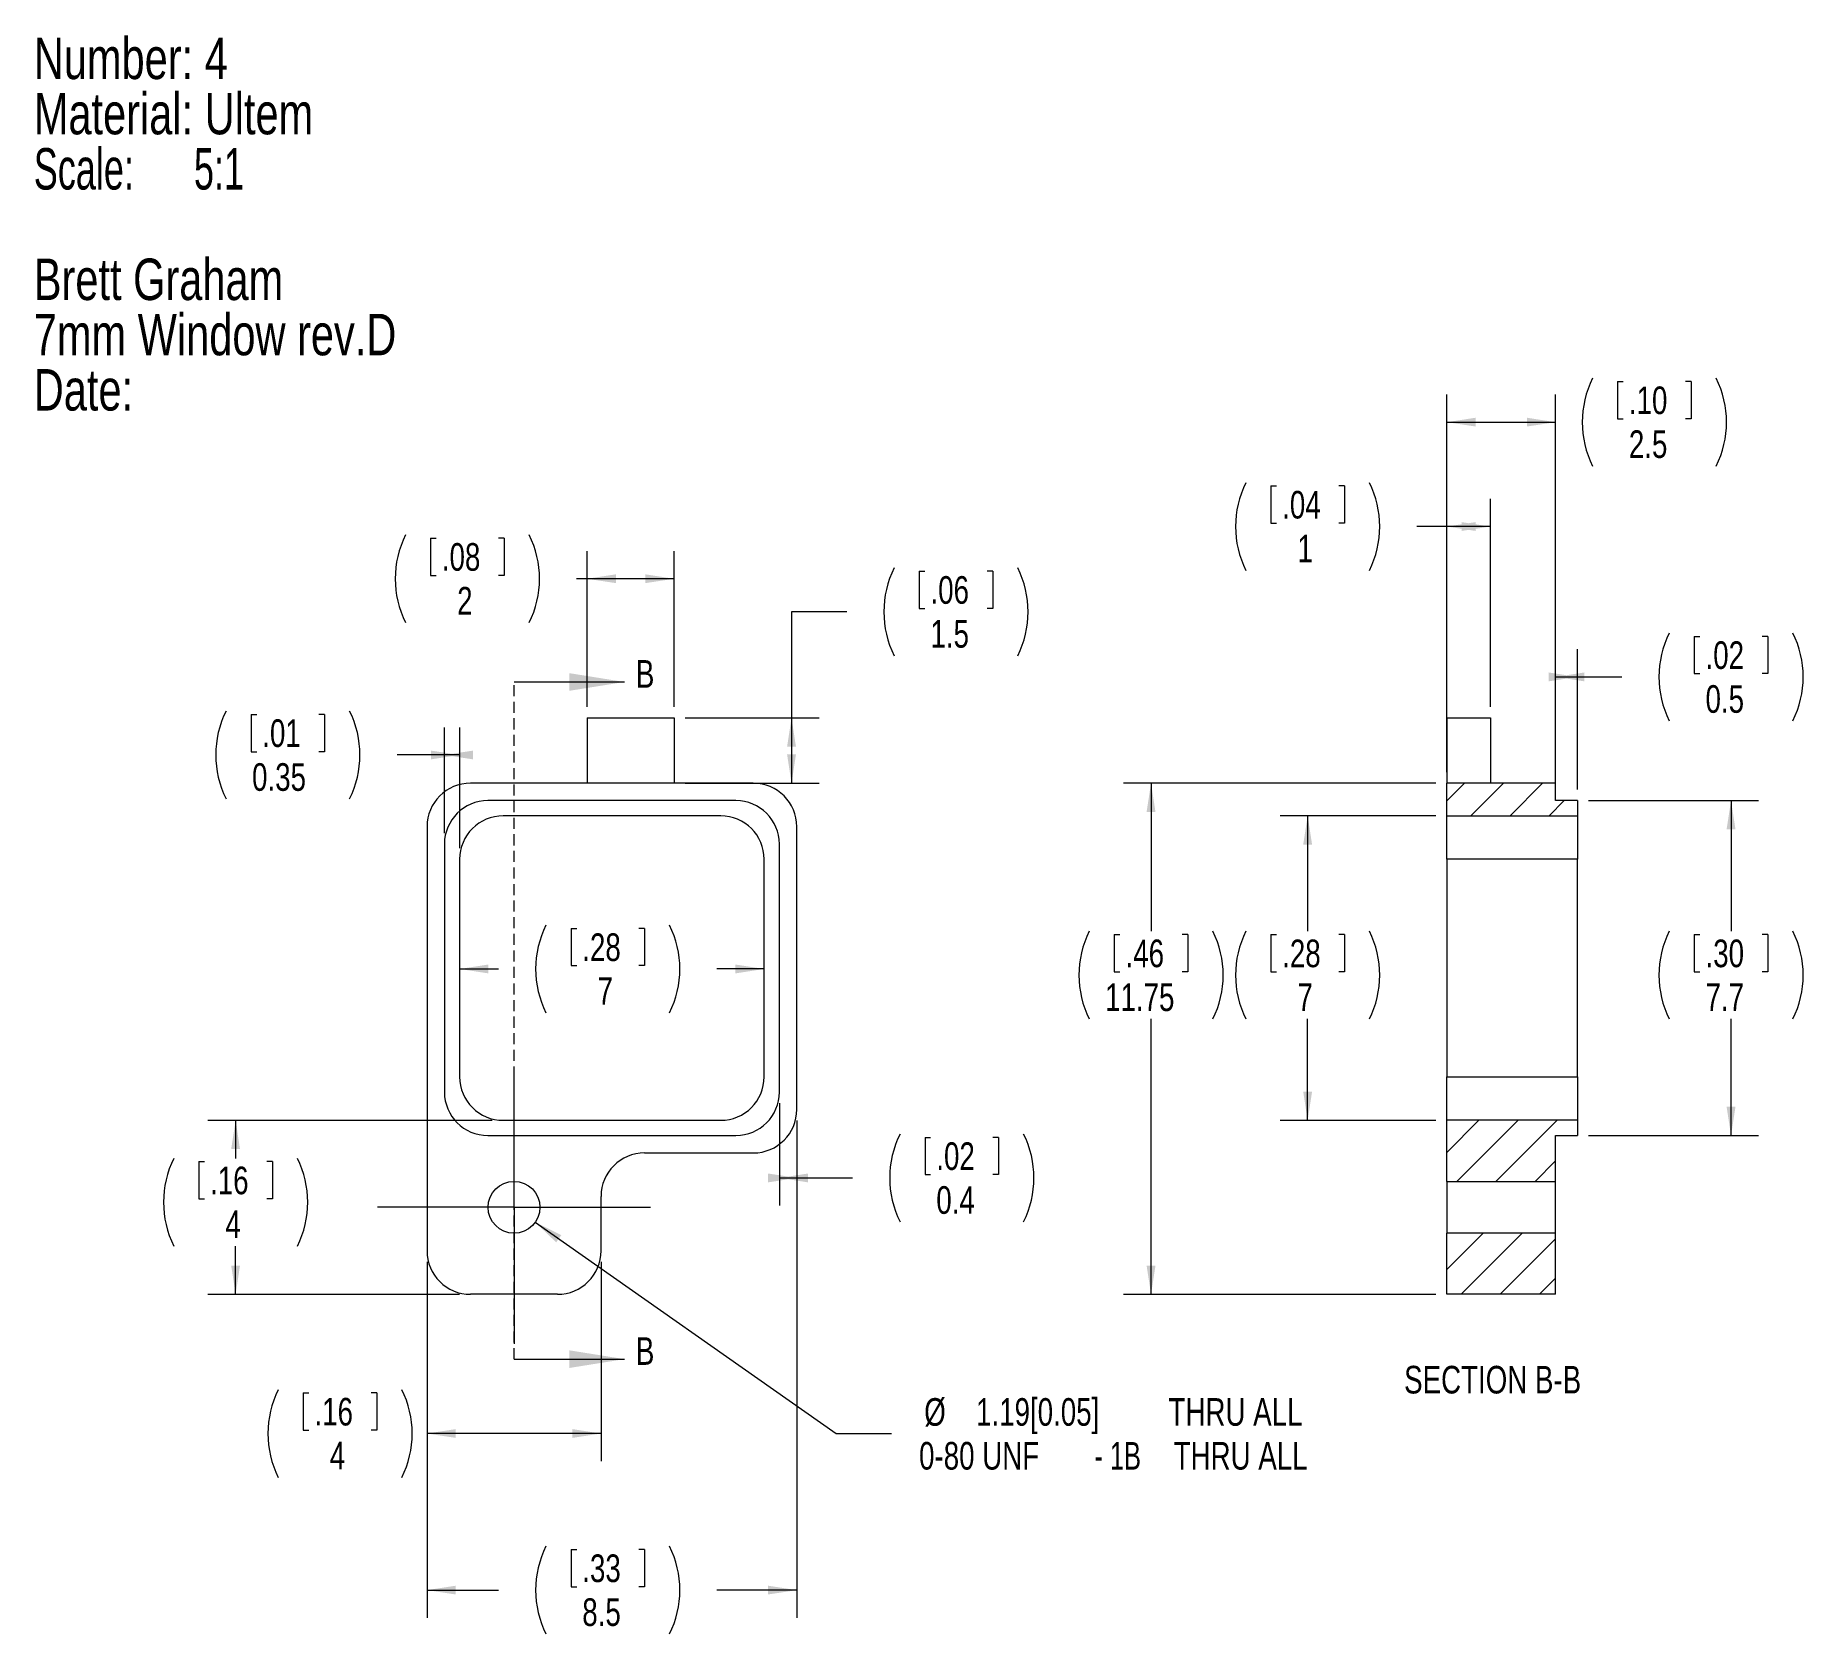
# Model space of a CAD drawing. Header units: millimetres. Extents: x 24 to 227, y 18 to 202.
import ezdxf

# ---------------------------------------------------------------- set-up
doc = ezdxf.new("R2010")
doc.units = ezdxf.units.MM
doc.linetypes.add('HIDDEN', pattern=[1.905, 1.27, -0.635])
doc.styles.add('SLDTEXTSTYLE0', font='TXT', dxfattribs={"width": 0.75})
doc.styles.add('SLDTEXTSTYLE1', font='TXT', dxfattribs={"width": 0.65})
doc.styles.add('SLDTEXTSTYLE2', font='TXT', dxfattribs={"width": 0.6875})
doc.dimstyles.new('SLDDIMSTYLE0', dxfattribs={"dimtxt": 3.175, "dimasz": 3.302, "dimexe": 0, "dimexo": 0.0625, "dimgap": 0.79375, "dimtad": 0, "dimtih": 1, "dimtoh": 1, "dimlfac": 0.2, "dimrnd": 1e-09, "dimzin": 12, "dimdsep": 46, "dimtxsty": 'SLDTEXTSTYLE0', "dimsah": 1, "dimcen": 0.09, "dimadec": 0, "dimazin": 0, "dimtfac": 1, "dimtofl": 0, "dimtmove": 0, "dimatfit": 3, "dimfxl": 1, "dimtolj": 1, "dimtzin": 12, "dimarcsym": 0})
doc.dimstyles.new('SLDDIMSTYLE1', dxfattribs={"dimtxt": 3.175, "dimasz": 3.302, "dimexe": 0, "dimexo": 0.0625, "dimgap": 0.79375, "dimtad": 0, "dimtih": 1, "dimtoh": 1, "dimlfac": 0.2, "dimrnd": 1e-09, "dimzin": 12, "dimdsep": 46, "dimtxsty": 'SLDTEXTSTYLE0', "dimsah": 1, "dimcen": 0.09, "dimadec": 0, "dimazin": 0, "dimtfac": 1, "dimtofl": 0, "dimtmove": 0, "dimatfit": 3, "dimfxl": 1, "dimtolj": 1, "dimtzin": 12, "dimarcsym": 0})

# ---------------------------------------------------------------- blocks, each defined once
blk = doc.blocks.new('SW_NOTE_0')
at = {"color": 0, "linetype": 'Continuous', "lineweight": 0, "attachment_point": 1}
for s, insert, char_height, style in [('Number: 4', (0, 6.14), 4.763, 'SLDTEXTSTYLE0'), ('Material: Ultem', (0, -0.21), 4.7625, 'SLDTEXTSTYLE0'), ('Scale:      5:1', (0, -6.56), 4.7625, 'SLDTEXTSTYLE1'), ('Brett Graham', (0, -19.26), 4.7625, 'SLDTEXTSTYLE0'), ('7mm Window rev.D', (0, -25.61), 4.7625, 'SLDTEXTSTYLE0'), ('Date:', (0, -31.96), 4.763, 'SLDTEXTSTYLE0')]:
    blk.add_mtext(s, dxfattribs=dict(at, insert=insert, char_height=char_height, style=style))
blk = doc.blocks.new('*D2')
at = {"color": 7, "linetype": 'Continuous', "lineweight": 0}
for p, q in [((69.03, 144.18), (69.03, 139.89)), ((69.03, 144.18), (69.68, 144.18)), ((77.48, 144.18), (76.83, 144.18)), ((77.48, 144.18), (77.48, 139.89)), ((87.01, 124.78), (87.01, 142.69)), ((97.01, 124.78), (97.01, 142.69)), ((69.03, 139.89), (69.68, 139.89)), ((77.48, 139.89), (76.83, 139.89)), ((87.01, 139.51), (85.81, 139.51)), ((97.01, 139.51), (87.01, 139.51))]:
    blk.add_line(p, q, dxfattribs=at)
for centre, start, end in [((76.23, 139.51), 153.4349, 206.5651), ((70.28, 139.51), 333.4349, 26.5651)]:
    blk.add_arc(centre, 11.27, start, end, dxfattribs=at)
for points in [[(87.01, 139.51), (90.32, 139.01), (90.32, 140.02)], [(97.01, 139.51), (93.71, 140.02), (93.71, 139.01)]]:
    blk.add_solid(points, dxfattribs=at)
at = {"color": 7, "linetype": 'Continuous', "lineweight": 0, "attachment_point": 1, "style": 'SLDTEXTSTYLE0'}
for s, insert, char_height in [('.08', (70.32, 143.61), 3.175), ('2', (72.08, 138.57), 3.17)]:
    blk.add_mtext(s, dxfattribs=dict(at, insert=insert, char_height=char_height))
blk = doc.blocks.new('*D3')
at = {"color": 7, "linetype": 'Continuous', "lineweight": 0}
for p, q in [((125.19, 140.38), (125.19, 136.09)), ((125.19, 140.38), (125.84, 140.38)), ((133.63, 140.38), (132.99, 140.38)), ((133.63, 140.38), (133.63, 136.09)), ((116.86, 135.71), (110.51, 135.71)), ((110.51, 135.71), (110.51, 123.51)), ((125.19, 136.09), (125.84, 136.09)), ((133.63, 136.09), (132.99, 136.09)), ((98.28, 123.51), (113.69, 123.51)), ((110.51, 123.51), (110.51, 116.01)), ((98.28, 116.01), (113.69, 116.01))]:
    blk.add_line(p, q, dxfattribs=at)
for centre, start, end in [((132.39, 135.71), 153.4349, 206.5651), ((126.43, 135.71), 333.4349, 26.5651)]:
    blk.add_arc(centre, 11.27, start, end, dxfattribs=at)
for points in [[(110.51, 123.51), (110, 120.21), (111.02, 120.21)], [(110.51, 116.01), (111.02, 119.32), (110, 119.32)]]:
    blk.add_solid(points, dxfattribs=at)
at = {"color": 7, "linetype": 'Continuous', "lineweight": 0, "char_height": 3.175, "attachment_point": 1, "style": 'SLDTEXTSTYLE0'}
for s, insert in [('.06', (126.48, 139.81)), ('1.5', (126.48, 134.77))]:
    blk.add_mtext(s, dxfattribs=dict(at, insert=insert))
blk = doc.blocks.new('*D4')
at = {"color": 7, "linetype": 'Continuous', "lineweight": 0}
for p, q in [((76.1, 77.26), (43.44, 77.26)), ((46.62, 77.26), (46.62, 72.88)), ((42.4, 72.51), (42.4, 68.22)), ((42.4, 72.51), (43.04, 72.51)), ((50.84, 72.51), (50.19, 72.51)), ((50.84, 72.51), (50.84, 68.22)), ((42.4, 68.22), (43.04, 68.22)), ((50.84, 68.22), (50.19, 68.22)), ((46.62, 57.26), (46.62, 62.81)), ((72.35, 57.26), (43.44, 57.26))]:
    blk.add_line(p, q, dxfattribs=at)
for centre, start, end in [((49.6, 67.85), 153.4349, 206.5651), ((43.64, 67.85), 333.4349, 26.5651)]:
    blk.add_arc(centre, 11.27, start, end, dxfattribs=at)
for points in [[(46.62, 77.26), (46.11, 73.96), (47.12, 73.96)], [(46.62, 57.26), (47.12, 60.57), (46.11, 60.57)]]:
    blk.add_solid(points, dxfattribs=at)
at = {"color": 7, "linetype": 'Continuous', "lineweight": 0, "attachment_point": 1, "style": 'SLDTEXTSTYLE0'}
for s, insert, char_height in [('.16', (43.68, 71.94), 3.175), ('4', (45.44, 66.9), 3.17)]:
    blk.add_mtext(s, dxfattribs=dict(at, insert=insert, char_height=char_height))
blk = doc.blocks.new('*D5')
at = {"color": 7, "linetype": 'Continuous', "lineweight": 0}
for p, q in [((68.62, 60.99), (68.62, 38.09)), ((88.62, 60.99), (88.62, 38.09)), ((54.4, 45.93), (54.4, 41.64)), ((54.4, 45.93), (55.04, 45.93)), ((62.84, 45.93), (62.19, 45.93)), ((62.84, 45.93), (62.84, 41.64)), ((54.4, 41.64), (55.04, 41.64)), ((62.84, 41.64), (62.19, 41.64)), ((88.62, 41.26), (68.62, 41.26))]:
    blk.add_line(p, q, dxfattribs=at)
for centre, start, end in [((61.6, 41.26), 153.4349, 206.5651), ((55.64, 41.26), 333.4349, 26.5651)]:
    blk.add_arc(centre, 11.27, start, end, dxfattribs=at)
for points in [[(68.62, 41.26), (71.92, 40.76), (71.92, 41.77)], [(88.62, 41.26), (85.31, 41.77), (85.31, 40.76)]]:
    blk.add_solid(points, dxfattribs=at)
at = {"color": 7, "linetype": 'Continuous', "lineweight": 0, "attachment_point": 1, "style": 'SLDTEXTSTYLE0'}
for s, insert, char_height in [('.16', (55.68, 45.36), 3.175), ('4', (57.44, 40.32), 3.17)]:
    blk.add_mtext(s, dxfattribs=dict(at, insert=insert, char_height=char_height))
blk = doc.blocks.new('*D6')
at = {"color": 7, "linetype": 'Continuous', "lineweight": 0}
for p, q in [((111.12, 77.24), (111.12, 20.09)), ((68.62, 60.99), (68.62, 20.09)), ((85.17, 27.93), (85.17, 23.64)), ((85.17, 27.93), (85.82, 27.93)), ((93.61, 27.93), (92.97, 27.93)), ((93.61, 27.93), (93.61, 23.64)), ((68.62, 23.26), (76.84, 23.26)), ((85.17, 23.64), (85.82, 23.64)), ((93.61, 23.64), (92.97, 23.64)), ((111.12, 23.26), (101.94, 23.26))]:
    blk.add_line(p, q, dxfattribs=at)
for centre, start, end in [((92.37, 23.26), 153.4349, 206.5651), ((86.41, 23.26), 333.4349, 26.5651)]:
    blk.add_arc(centre, 11.27, start, end, dxfattribs=at)
for points in [[(68.62, 23.26), (71.92, 22.76), (71.92, 23.77)], [(111.12, 23.26), (107.81, 23.77), (107.81, 22.76)]]:
    blk.add_solid(points, dxfattribs=at)
at = {"color": 7, "linetype": 'Continuous', "lineweight": 0, "char_height": 3.175, "attachment_point": 1, "style": 'SLDTEXTSTYLE0'}
for s, insert in [('.33', (86.46, 27.36)), ('8.5', (86.46, 22.32))]:
    blk.add_mtext(s, dxfattribs=dict(at, insert=insert))
blk = doc.blocks.new('*D7')
at = {"color": 7, "linetype": 'Continuous', "lineweight": 0}
for p, q in [((85.17, 99.32), (85.17, 95.04)), ((85.17, 99.32), (85.82, 99.32)), ((93.61, 99.32), (92.97, 99.32)), ((93.61, 99.32), (93.61, 95.04)), ((72.37, 94.66), (76.84, 94.66)), ((85.17, 95.04), (85.82, 95.04)), ((93.61, 95.04), (92.97, 95.04)), ((107.37, 94.66), (101.94, 94.66))]:
    blk.add_line(p, q, dxfattribs=at)
for centre, start, end in [((92.37, 94.66), 153.4349, 206.5651), ((86.41, 94.66), 333.4349, 26.5651)]:
    blk.add_arc(centre, 11.27, start, end, dxfattribs=at)
for points in [[(72.37, 94.66), (75.67, 94.15), (75.67, 95.17)], [(107.37, 94.66), (104.06, 95.17), (104.06, 94.15)]]:
    blk.add_solid(points, dxfattribs=at)
at = {"color": 7, "linetype": 'Continuous', "lineweight": 0, "attachment_point": 1, "style": 'SLDTEXTSTYLE0'}
for s, insert, char_height in [('.28', (86.46, 98.75), 3.175), ('7', (88.22, 93.71), 3.17)]:
    blk.add_mtext(s, dxfattribs=dict(at, insert=insert, char_height=char_height))
blk = doc.blocks.new('*D8')
at = {"color": 7, "linetype": 'Continuous', "lineweight": 0}
for p, q in [((81.05, 65.55), (115.64, 41.26)), ((115.64, 41.26), (121.99, 41.26))]:
    blk.add_line(p, q, dxfattribs=at)
blk.add_solid([(81.05, 65.55), (83.46, 63.24), (84.05, 64.07)], dxfattribs=at)
at = {"color": 7, "linetype": 'Continuous', "lineweight": 0, "char_height": 3.175, "attachment_point": 1}
for s, insert, style in [('%%c', (125.76, 45.33), 'SLDTEXTSTYLE0'), ('1.19[0.05]', (131.72, 45.33), 'SLDTEXTSTYLE0'), ('THRU ALL', (153.84, 45.33), 'SLDTEXTSTYLE0'), ('0-80 UNF', (125.17, 40.29), 'SLDTEXTSTYLE0'), ('- 1B', (145.32, 40.29), 'SLDTEXTSTYLE2'), ('THRU ALL', (154.43, 40.29), 'SLDTEXTSTYLE0')]:
    blk.add_mtext(s, dxfattribs=dict(at, insert=insert, style=style))
blk = doc.blocks.new('*D9')
at = {"color": 7, "linetype": 'Continuous', "lineweight": 0}
for p, q in [((109.12, 79.24), (109.12, 67.46)), ((111.12, 77.24), (111.12, 67.46)), ((125.86, 75.3), (125.86, 71.02)), ((125.86, 75.3), (126.5, 75.3)), ((134.3, 75.3), (133.65, 75.3)), ((134.3, 75.3), (134.3, 71.02)), ((109.12, 70.64), (111.12, 70.64)), ((111.12, 70.64), (117.53, 70.64)), ((125.86, 71.02), (126.5, 71.02)), ((134.3, 71.02), (133.65, 71.02))]:
    blk.add_line(p, q, dxfattribs=at)
for centre, start, end in [((133.06, 70.64), 153.4349, 206.5651), ((127.1, 70.64), 333.4349, 26.5651)]:
    blk.add_arc(centre, 11.27, start, end, dxfattribs=at)
for points in [[(111.12, 70.64), (107.81, 71.15), (107.81, 70.13)], [(109.12, 70.64), (112.42, 70.13), (112.42, 71.15)]]:
    blk.add_solid(points, dxfattribs=at)
at = {"color": 7, "linetype": 'Continuous', "lineweight": 0, "char_height": 3.175, "attachment_point": 1, "style": 'SLDTEXTSTYLE0'}
for s, insert in [('.02', (127.15, 74.73)), ('0.4', (127.15, 69.69))]:
    blk.add_mtext(s, dxfattribs=dict(at, insert=insert))
blk = doc.blocks.new('*D10')
at = {"color": 7, "linetype": 'Continuous', "lineweight": 0}
for p, q in [((48.4, 123.92), (48.4, 119.63)), ((48.4, 123.92), (49.04, 123.92)), ((56.84, 123.92), (56.19, 123.92)), ((56.84, 123.92), (56.84, 119.63)), ((70.62, 110.28), (70.62, 122.43)), ((72.37, 108.53), (72.37, 122.43)), ((48.4, 119.63), (49.04, 119.63)), ((56.84, 119.63), (56.19, 119.63)), ((70.62, 119.26), (65.17, 119.26)), ((72.37, 119.26), (70.62, 119.26))]:
    blk.add_line(p, q, dxfattribs=at)
for centre, start, end in [((55.6, 119.26), 153.4349, 206.5651), ((49.64, 119.26), 333.4349, 26.5651)]:
    blk.add_arc(centre, 11.27, start, end, dxfattribs=at)
for points in [[(72.37, 119.26), (69.06, 119.76), (69.06, 118.75)], [(70.62, 119.26), (73.92, 118.75), (73.92, 119.76)]]:
    blk.add_solid(points, dxfattribs=at)
at = {"color": 7, "linetype": 'Continuous', "lineweight": 0, "char_height": 3.175, "attachment_point": 1, "style": 'SLDTEXTSTYLE0'}
for s, insert in [('.01', (49.68, 123.35)), ('0.35', (48.51, 118.31))]:
    blk.add_mtext(s, dxfattribs=dict(at, insert=insert))
blk = doc.blocks.new('SW_CENTERMARKSYMBOL_0')
at = {"color": 0, "linetype": 'Continuous', "lineweight": 0}
for p, q in [((0, 12.7), (0, 15.67815)), ((0, 0), (0, 12.7)), ((-12.7, 0), (-15.67815, 0)), ((0, 0), (-12.7, 0)), ((0, 0), (0, -12.7)), ((0, 0), (12.7, 0)), ((12.7, 0), (15.67815, 0)), ((0, -12.7), (0, -15.67815))]:
    blk.add_line(p, q, dxfattribs=at)
blk = doc.blocks.new('*D12')
at = {"color": 7, "linetype": 'Continuous', "lineweight": 0}
for p, q in [((184.56, 112.26), (166.66, 112.26)), ((169.83, 112.26), (169.83, 98.99)), ((165.61, 98.61), (165.61, 94.33)), ((165.61, 98.61), (166.25, 98.61)), ((174.05, 98.61), (173.41, 98.61)), ((174.05, 98.61), (174.05, 94.33)), ((165.61, 94.33), (166.25, 94.33)), ((174.05, 94.33), (173.41, 94.33)), ((169.83, 77.26), (169.83, 88.91)), ((184.56, 77.26), (166.66, 77.26))]:
    blk.add_line(p, q, dxfattribs=at)
for centre, start, end in [((172.81, 93.95), 153.4349, 206.5651), ((166.85, 93.95), 333.4349, 26.5651)]:
    blk.add_arc(centre, 11.27, start, end, dxfattribs=at)
for points in [[(169.83, 112.26), (169.32, 108.96), (170.34, 108.96)], [(169.83, 77.26), (170.34, 80.57), (169.32, 80.57)]]:
    blk.add_solid(points, dxfattribs=at)
at = {"color": 7, "linetype": 'Continuous', "lineweight": 0, "attachment_point": 1, "style": 'SLDTEXTSTYLE0'}
for s, insert, char_height in [('.28', (166.9, 98.04), 3.175), ('7', (168.66, 93), 3.17)]:
    blk.add_mtext(s, dxfattribs=dict(at, insert=insert, char_height=char_height))
blk = doc.blocks.new('*D13')
at = {"color": 7, "linetype": 'Continuous', "lineweight": 0}
for p, q in [((184.56, 116.01), (148.66, 116.01)), ((151.83, 116.01), (151.83, 98.99)), ((147.61, 98.61), (147.61, 94.33)), ((147.61, 98.61), (148.25, 98.61)), ((156.05, 98.61), (155.41, 98.61)), ((156.05, 98.61), (156.05, 94.33)), ((147.61, 94.33), (148.25, 94.33)), ((156.05, 94.33), (155.41, 94.33)), ((151.83, 57.26), (151.83, 88.91)), ((184.56, 57.26), (148.66, 57.26))]:
    blk.add_line(p, q, dxfattribs=at)
for centre, start, end in [((154.81, 93.95), 153.4349, 206.5651), ((148.85, 93.95), 333.4349, 26.5651)]:
    blk.add_arc(centre, 11.27, start, end, dxfattribs=at)
for points in [[(151.83, 116.01), (151.32, 112.71), (152.34, 112.71)], [(151.83, 57.26), (152.34, 60.57), (151.32, 60.57)]]:
    blk.add_solid(points, dxfattribs=at)
at = {"color": 7, "linetype": 'Continuous', "lineweight": 0, "char_height": 3.175, "attachment_point": 1, "style": 'SLDTEXTSTYLE0'}
for s, insert in [('.46', (148.9, 98.04)), ('11.75', (146.55, 93))]:
    blk.add_mtext(s, dxfattribs=dict(at, insert=insert))
blk = doc.blocks.new('*D14')
at = {"color": 7, "linetype": 'Continuous', "lineweight": 0}
for p, q in [((165.61, 150.18), (165.61, 145.89)), ((165.61, 150.18), (166.25, 150.18)), ((174.05, 150.18), (173.41, 150.18)), ((174.05, 150.18), (174.05, 145.89)), ((185.83, 124.78), (185.83, 148.69)), ((190.83, 124.78), (190.83, 148.69)), ((165.61, 145.89), (166.25, 145.89)), ((174.05, 145.89), (173.41, 145.89)), ((185.83, 145.51), (182.38, 145.51)), ((190.83, 145.51), (185.83, 145.51))]:
    blk.add_line(p, q, dxfattribs=at)
for centre, start, end in [((172.81, 145.51), 153.4349, 206.5651), ((166.85, 145.51), 333.4349, 26.5651)]:
    blk.add_arc(centre, 11.27, start, end, dxfattribs=at)
for points in [[(185.83, 145.51), (189.13, 145.01), (189.13, 146.02)], [(190.83, 145.51), (187.53, 146.02), (187.53, 145.01)]]:
    blk.add_solid(points, dxfattribs=at)
at = {"color": 7, "linetype": 'Continuous', "lineweight": 0, "attachment_point": 1, "style": 'SLDTEXTSTYLE0'}
for s, insert, char_height in [('.04', (166.9, 149.61), 3.175), ('1', (168.66, 144.57), 3.17)]:
    blk.add_mtext(s, dxfattribs=dict(at, insert=insert, char_height=char_height))
blk = doc.blocks.new('*D15')
at = {"color": 7, "linetype": 'Continuous', "lineweight": 0}
for p, q in [((205.46, 162.18), (205.46, 157.89)), ((205.46, 162.18), (206.1, 162.18)), ((213.9, 162.18), (213.26, 162.18)), ((213.9, 162.18), (213.9, 157.89)), ((185.83, 117.28), (185.83, 160.69)), ((198.33, 117.28), (198.33, 160.69)), ((185.83, 157.51), (198.33, 157.51)), ((205.46, 157.89), (206.1, 157.89)), ((213.9, 157.89), (213.26, 157.89))]:
    blk.add_line(p, q, dxfattribs=at)
for centre, start, end in [((212.66, 157.51), 153.4349, 206.5651), ((206.7, 157.51), 333.4349, 26.5651)]:
    blk.add_arc(centre, 11.27, start, end, dxfattribs=at)
for points in [[(185.83, 157.51), (189.13, 157.01), (189.13, 158.02)], [(198.33, 157.51), (195.03, 158.02), (195.03, 157.01)]]:
    blk.add_solid(points, dxfattribs=at)
at = {"color": 7, "linetype": 'Continuous', "lineweight": 0, "char_height": 3.175, "attachment_point": 1, "style": 'SLDTEXTSTYLE0'}
for s, insert in [('.10', (206.75, 161.61)), ('2.5', (206.75, 156.57))]:
    blk.add_mtext(s, dxfattribs=dict(at, insert=insert))
blk = doc.blocks.new('*D16')
at = {"color": 7, "linetype": 'Continuous', "lineweight": 0}
for p, q in [((214.27, 132.89), (214.27, 128.61)), ((214.27, 132.89), (214.91, 132.89)), ((222.71, 132.89), (222.06, 132.89)), ((222.71, 132.89), (222.71, 128.61)), ((198.33, 115.28), (198.33, 131.4)), ((200.83, 115.28), (200.83, 131.4)), ((214.27, 128.61), (214.91, 128.61)), ((222.71, 128.61), (222.06, 128.61)), ((198.33, 128.23), (200.83, 128.23)), ((200.83, 128.23), (205.94, 128.23))]:
    blk.add_line(p, q, dxfattribs=at)
for centre, start, end in [((221.47, 128.23), 153.4349, 206.5651), ((215.51, 128.23), 333.4349, 26.5651)]:
    blk.add_arc(centre, 11.27, start, end, dxfattribs=at)
for points in [[(200.83, 128.23), (197.53, 128.74), (197.53, 127.72)], [(198.33, 128.23), (201.63, 127.72), (201.63, 128.74)]]:
    blk.add_solid(points, dxfattribs=at)
at = {"color": 7, "linetype": 'Continuous', "lineweight": 0, "char_height": 3.175, "attachment_point": 1, "style": 'SLDTEXTSTYLE0'}
for s, insert in [('.02', (215.56, 132.32)), ('0.5', (215.56, 127.28))]:
    blk.add_mtext(s, dxfattribs=dict(at, insert=insert))
blk = doc.blocks.new('*D17')
at = {"color": 7, "linetype": 'Continuous', "lineweight": 0}
for p, q in [((202.1, 114.01), (221.66, 114.01)), ((218.49, 114.01), (218.49, 98.99)), ((214.27, 98.61), (214.27, 94.33)), ((214.27, 98.61), (214.91, 98.61)), ((222.71, 98.61), (222.06, 98.61)), ((222.71, 98.61), (222.71, 94.33)), ((214.27, 94.33), (214.91, 94.33)), ((222.71, 94.33), (222.06, 94.33)), ((218.49, 75.51), (218.49, 88.91)), ((202.1, 75.51), (221.66, 75.51))]:
    blk.add_line(p, q, dxfattribs=at)
for centre, start, end in [((221.47, 93.95), 153.4349, 206.5651), ((215.51, 93.95), 333.4349, 26.5651)]:
    blk.add_arc(centre, 11.27, start, end, dxfattribs=at)
for points in [[(218.49, 114.01), (217.98, 110.71), (219, 110.71)], [(218.49, 75.51), (219, 78.82), (217.98, 78.82)]]:
    blk.add_solid(points, dxfattribs=at)
at = {"color": 7, "linetype": 'Continuous', "lineweight": 0, "char_height": 3.175, "attachment_point": 1, "style": 'SLDTEXTSTYLE0'}
for s, insert in [('.30', (215.56, 98.04)), ('7.7', (215.56, 93))]:
    blk.add_mtext(s, dxfattribs=dict(at, insert=insert))

msp = doc.modelspace()

# ---------------------------------------------------------------- hatches: boundary and pattern name
at = {"linetype": 'Continuous', "lineweight": 0}
h = msp.add_hatch(dxfattribs=at)
h.set_pattern_fill('ANSI31', style=0)
h.paths.add_polyline_path([(198.331, 114.014), (198.331, 116.014), (185.831, 116.014), (185.831, 112.264), (200.831, 112.264), (200.831, 114.014)], flags=0)
h = msp.add_hatch(dxfattribs=at)
h.set_pattern_fill('ANSI31', style=0)
h.paths.add_polyline_path([(198.331, 70.243), (198.331, 75.514), (200.831, 75.514), (200.831, 77.264), (185.831, 77.264), (185.831, 70.243)], flags=0)
h = msp.add_hatch(dxfattribs=at)
h.set_pattern_fill('ANSI31', style=0)
h.paths.add_polyline_path([(185.831, 57.264), (198.331, 57.264), (198.331, 64.286), (185.831, 64.286)], flags=0)

# ---------------------------------------------------------------- linework, layer by layer
at = {"color": 7, "linetype": 'HIDDEN', "lineweight": 0}
msp.add_line((78.616, 49.811), (78.616, 127.646), dxfattribs=at)
at = {"color": 7, "linetype": 'Continuous', "lineweight": 0}
for p, q in [((78.616, 127.646), (91.316, 127.646)), ((78.616, 49.811), (91.316, 49.811))]:
    msp.add_line(p, q, dxfattribs=at)
at = {"color": 7, "linetype": 'Continuous', "lineweight": 15}
for p, q in [((87.014, 123.514), (97.014, 123.514)), ((87.014, 123.514), (87.014, 116.014)), ((97.014, 123.514), (97.014, 116.014)), ((185.831, 123.514), (190.831, 123.514)), ((185.831, 123.514), (185.831, 116.014)), ((190.831, 123.514), (190.831, 116.014)), ((106.116, 116.014), (73.616, 116.014)), ((104.116, 114.014), (75.616, 114.014)), ((185.831, 112.264), (185.831, 116.014)), ((198.331, 116.014), (185.831, 116.014)), ((198.331, 114.014), (198.331, 116.014)), ((200.831, 114.014), (198.331, 114.014)), ((200.831, 114.014), (200.831, 112.264)), ((102.366, 112.264), (77.366, 112.264)), ((185.831, 112.264), (200.831, 112.264)), ((185.831, 107.264), (185.831, 112.264)), ((200.831, 112.264), (200.831, 107.264)), ((68.616, 111.014), (68.616, 62.264)), ((111.116, 78.514), (111.116, 111.014)), ((70.616, 109.014), (70.616, 80.514)), ((109.116, 80.514), (109.116, 109.014)), ((72.366, 107.264), (72.366, 82.264)), ((107.366, 82.264), (107.366, 107.264)), ((200.831, 107.264), (185.831, 107.264)), ((185.831, 107.264), (185.831, 82.264)), ((200.831, 82.264), (200.831, 107.264)), ((185.831, 82.264), (200.831, 82.264)), ((185.831, 77.264), (185.831, 82.264)), ((200.831, 82.264), (200.831, 77.264)), ((75.616, 75.514), (104.116, 75.514)), ((77.366, 77.264), (102.366, 77.264)), ((200.831, 77.264), (185.831, 77.264)), ((185.831, 70.243), (185.831, 77.264)), ((198.331, 75.514), (200.831, 75.514)), ((198.331, 70.243), (198.331, 75.514)), ((200.831, 77.264), (200.831, 75.514)), ((93.616, 73.514), (106.116, 73.514)), ((185.831, 70.243), (198.331, 70.243)), ((185.831, 70.243), (185.831, 64.286)), ((198.331, 64.286), (198.331, 70.243)), ((88.616, 62.264), (88.616, 68.514)), ((198.331, 64.286), (185.831, 64.286)), ((185.831, 57.264), (185.831, 64.286)), ((198.331, 57.264), (198.331, 64.286)), ((83.616, 57.264), (73.616, 57.264)), ((198.331, 57.264), (185.831, 57.264))]:
    msp.add_line(p, q, dxfattribs=at)
msp.add_circle((78.616, 67.264), 2.978, dxfattribs=at)
for centre, start, end in [((73.616, 111.014), 90, 180), ((75.616, 109.014), 90, 180), ((104.116, 109.014), 0, 90), ((106.116, 111.014), 0, 90), ((77.366, 107.264), 90, 180), ((102.366, 107.264), 0, 90), ((77.366, 82.264), 180, 270), ((102.366, 82.264), 270, 0), ((75.616, 80.514), 180, 270), ((104.116, 80.514), 270, 0), ((106.116, 78.514), 270, 0), ((93.616, 68.514), 90, 180), ((73.616, 62.264), 180, 270), ((83.616, 62.264), 270, 0)]:
    msp.add_arc(centre, 5, start, end, dxfattribs=at)
at = {"color": 7, "linetype": 'Continuous', "lineweight": 0}
for points in [[(91.316, 127.646), (84.966, 128.662), (84.966, 126.63)], [(91.316, 49.811), (84.966, 50.827), (84.966, 48.795)]]:
    msp.add_solid(points, dxfattribs=at)

# ---------------------------------------------------------------- block references
for name, p in [('SW_NOTE_0', (23.421, 195.572)), ('SW_CENTERMARKSYMBOL_0', (78.616, 67.264))]:
    msp.add_blockref(name, p, dxfattribs=at)

# ---------------------------------------------------------------- texts
at = {"color": 7, "linetype": 'Continuous', "char_height": 3.175, "attachment_point": 1, "style": 'SLDTEXTSTYLE0'}
for insert in [(92.622, 130.167), (92.622, 52.331)]:
    msp.add_mtext('B', dxfattribs=dict(at, insert=insert))
at = {"color": 7, "linetype": 'Continuous', "lineweight": 0, "insert": (180.917, 49.039), "char_height": 3.175, "attachment_point": 1, "style": 'SLDTEXTSTYLE0'}
msp.add_mtext('SECTION B-B', dxfattribs=at)

# ---------------------------------------------------------------- dimensions: what is measured, and where the dimension line sits
at = {"color": 7, "linetype": 'Continuous', "lineweight": 0}
for base, p1, p2, picture, middle in [((185.831, 157.515), (198.331, 116.014), (185.831, 116.014), '*D15', (209.681, 157.515)), ((190.831, 145.515), (185.831, 123.514), (190.831, 123.514), '*D14', (169.831, 145.515)), ((97.014, 139.515), (87.014, 123.514), (97.014, 123.514), '*D2', (73.255, 139.515)), ((198.331, 128.228), (200.831, 114.014), (198.331, 114.014), '*D16', (218.488, 128.228)), ((72.366, 119.257), (70.616, 109.014), (72.366, 107.264), '*D10', (52.616, 119.257)), ((107.366, 94.661), (72.366, 82.264), (107.366, 82.264), '*D7', (89.392, 94.661)), ((111.116, 70.64), (109.116, 80.514), (111.116, 78.514), '*D9', (130.078, 70.64)), ((111.116, 23.264), (68.616, 62.264), (111.116, 78.514), '*D6', (89.392, 23.264)), ((88.616, 41.264), (68.616, 62.264), (88.616, 62.264), '*D5', (58.616, 41.264))]:
    dim = msp.add_linear_dim(base=base, p1=p1, p2=p2, text='(<>)', dimstyle='SLDDIMSTYLE0', dxfattribs=at)
    dim.commit()
    dim.dimension.update_dxf_attribs({"geometry": picture, "text_midpoint": middle, "dimtype": 160})
for base, p1, p2, picture, middle in [((110.512, 116.014), (97.014, 123.514), (97.014, 116.014), '*D3', (110.512, 135.715)), ((151.831, 57.264), (185.831, 116.014), (185.831, 57.264), '*D13', (151.831, 93.949)), ((218.488, 75.514), (200.831, 114.014), (200.831, 75.514), '*D17', (218.488, 93.949)), ((169.831, 77.264), (185.831, 112.264), (185.831, 77.264), '*D12', (169.831, 93.949)), ((46.616, 77.264), (73.616, 57.264), (77.366, 77.264), '*D4', (46.616, 67.846))]:
    dim = msp.add_linear_dim(base=base, p1=p1, p2=p2, angle=90, text='(<>)', dimstyle='SLDDIMSTYLE0', dxfattribs=at)
    dim.commit()
    dim.dimension.update_dxf_attribs({"geometry": picture, "text_midpoint": middle, "dimtype": 160})
dim = msp.add_diameter_dim_2p(p1=(76.184, 68.972), p2=(81.053, 65.553), text='<> THRU ALL\\P0-80 UNF - 1B THRU ALL\\P', dimstyle='SLDDIMSTYLE1', dxfattribs=at)
dim.commit()
dim.dimension.update_dxf_attribs({"geometry": '*D8', "text_midpoint": (146.345, 41.264), "dimtype": 163})

doc.saveas('drawing.dxf')
